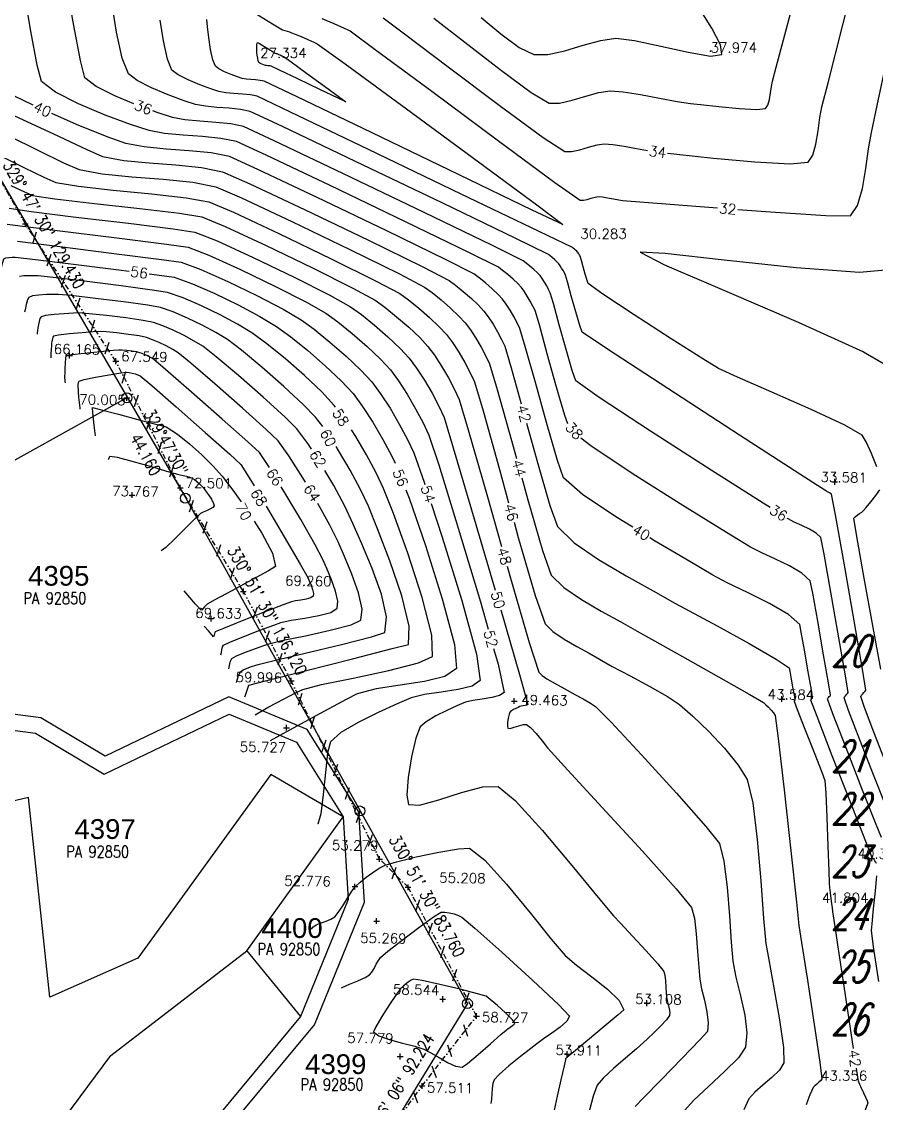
# Model space of a CAD drawing. Header units: metres. Extents: x -750 to 1235, y -4011 to -2636.
# Drawn here: x -578.8 to -253.8, y -3802.9 to -3391.7 of the extents above; entities that cross this region are included whole.
import ezdxf
from ezdxf.enums import TextEntityAlignment as Align

# ---------------------------------------------------------------- set-up
doc = ezdxf.new("R2010")
doc.units = ezdxf.units.M
doc.header["$MEASUREMENT"] = 0
doc.linetypes.add('DASHDOT', pattern=[1, 0.5, -0.25, 0, -0.25])
doc.layers.get('0').update_dxf_attribs({"linetype": 'CONTINUOUS'})
for name, color, linetype in [('EDIT2', 7, 'CONTINUOUS'), ('GL', 7, 'CONTINUOUS'), ('Grid 30 x 30', 7, 'CONTINUOUS'), ('HEIGHT', 2, 'CONTINUOUS'), ('LOTS', 8, 'CONTINUOUS'), ('MAJANN', 6, 'CONTINUOUS'), ('MAJOR', 6, 'CONTINUOUS'), ('MINANN', 91, 'CONTINUOUS'), ('MINOR', 91, 'CONTINUOUS'), ('PTS', 1, 'CONTINUOUS')]:
    doc.layers.add(name, color=color, linetype=linetype)
doc.styles.get("Standard").update_dxf_attribs({"font": 'simplex.shx', "height": 1.5})
doc.styles.add('SurveyCAD', font='SIMPLEX.shx', dxfattribs={"width": 0.65, "oblique": 20, "height": 1.5})
doc.styles.add('T', font='arial.ttf', dxfattribs={"height": 1.5})

# ---------------------------------------------------------------- blocks, each defined once
blk = doc.blocks.new('CROSS')
at = {"linetype": 'Continuous'}
for p, q in [((-0.5, 0), (0.5, 0)), ((0, -0.5), (0, 0.5))]:
    blk.add_line(p, q, dxfattribs=at)

msp = doc.modelspace()

# ---------------------------------------------------------------- linework, layer by layer
at = {"layer": 'EDIT2'}
for p, q in [((-573.24, -3471.74), (-574.71, -3476.17)), ((-567.72, -3480.21), (-569.19, -3484.64)), ((-562.22, -3488.27), (-563.69, -3492.71)), ((-556.65, -3496.84), (-558.12, -3501.27)), ((-551.06, -3505.16), (-552.52, -3509.59)), ((-545.63, -3513.73), (-547.09, -3518.16)), ((-539.27, -3524.86), (-540.74, -3529.29)), ((-534.47, -3533.7), (-535.94, -3538.13)), ((-529.97, -3542.62), (-531.44, -3547.05)), ((-525.54, -3551.54), (-527.01, -3555.97)), ((-521.1, -3560.43), (-522.57, -3564.86)), ((-513.6, -3573.7), (-515.07, -3578.14)), ((-508.37, -3581.82), (-509.83, -3586.25)), ((-503.22, -3590.6), (-504.69, -3595.03)), ((-498.01, -3599.37), (-499.48, -3603.81)), ((-489.28, -3614.29), (-490.75, -3618.72)), ((-484.71, -3623.28), (-486.17, -3627.71)), ((-479.85, -3631.92), (-481.32, -3636.35)), ((-472.2, -3647.09), (-473.66, -3651.52)), ((-467.54, -3656.13), (-469.01, -3660.56)), ((-463.18, -3664.76), (-464.65, -3669.19)), ((-458.68, -3674.04), (-460.15, -3678.47)), ((-454.31, -3682.94), (-455.78, -3687.37)), ((-450.1, -3691.79), (-451.56, -3696.22)), ((-445.53, -3700.85), (-446.99, -3705.28)), ((-436.52, -3713.24), (-437.99, -3717.67)), ((-427.52, -3725.45), (-428.99, -3729.88)), ((-422.72, -3734.41), (-424.19, -3738.84)), ((-418.08, -3743.12), (-419.54, -3747.55)), ((-413.5, -3751.94), (-414.96, -3756.38)), ((-408.78, -3760.86), (-410.25, -3765.3)), ((-410.81, -3772.9), (-409.22, -3777.29)), ((-416.88, -3780.61), (-415.29, -3784.99)), ((-422.76, -3788.63), (-421.17, -3793.02)), ((-429.9, -3798.27), (-428.31, -3802.66))]:
    msp.add_line(p, q, dxfattribs=at)
at = {"layer": 'EDIT2', "linetype": 'DASHDOT', "ltscale": 4}
msp.add_lwpolyline([(-455.89, -3836.73), (-426.52, -3796.22), (-405.83, -3769.67), (-431.84, -3720.74), (-442.71, -3709.99), (-476.32, -3642.26), (-494.48, -3608.25), (-518.48, -3568.87), (-542.96, -3520.78), (-577.37, -3468.59), (-607.34, -3415.88), (-581.87, -3341.48)], dxfattribs=at)
at = {"layer": 'EDIT2'}
for centre in [(-538.77, -3534.69), (-516.54, -3572.85), (-516.54, -3572.85), (-450.17, -3691.7), (-409.26, -3764.91)]:
    msp.add_circle(centre, 1.88, dxfattribs=at)
at = {"layer": 'EDIT2', "color": 3}
msp.add_circle((-538.77, -3534.69), 1.88, dxfattribs=at)
at = {"layer": 'GL', "color": 10}
for p, q in [((-603.68, -3422.83), (-538.55, -3534.69)), ((-538.56, -3534.68), (-516.34, -3572.84)), ((-516.34, -3572.84), (-450.06, -3691.73)), ((-450.06, -3691.73), (-409.26, -3764.91)), ((-409.26, -3764.91), (-450.7, -3832.56))]:
    msp.add_line(p, q, dxfattribs=at)
at = {"layer": 'GL', "color": 0}
msp.add_point((-316.9, -3402.95, -20.37), dxfattribs=at)
at = {"layer": 'LOTS', "color": 7}
for p, q in [((-538.77, -3534.69), (-644.78, -3593.76)), ((-571.44, -3656.29), (-617.52, -3650.53)), ((-499.97, -3648.31), (-547.02, -3670.94)), ((-470.18, -3660.79), (-499.97, -3648.31)), ((-547.4, -3677.77), (-499.86, -3654.9)), ((-499.86, -3654.9), (-474.3, -3665.61)), ((-547.02, -3670.94), (-571.44, -3656.29)), ((-590.38, -3659.99), (-573.5, -3662.1)), ((-573.5, -3662.1), (-547.4, -3677.77)), ((-450.56, -3692.02), (-470.18, -3660.79)), ((-474.3, -3665.61), (-456.5, -3693.93)), ((-484.02, -3677.85), (-534.6, -3747.65)), ((-456.5, -3693.93), (-484.02, -3677.85)), ((-576.19, -3686.66), (-605.36, -3693.4)), ((-568.12, -3762.48), (-576.19, -3686.66)), ((-450.17, -3691.7), (-450.56, -3692.02)), ((-450.56, -3692.02), (-450.17, -3691.7)), ((-448.48, -3726.33), (-450.56, -3692.02)), ((-493.17, -3744.9), (-456.5, -3693.93)), ((-456.5, -3693.93), (-454.59, -3725.35)), ((-454.59, -3725.35), (-472.69, -3769.9)), ((-467.45, -3773.02), (-448.48, -3726.33)), ((-544.84, -3784.7), (-493.17, -3744.9)), ((-493.17, -3744.9), (-472.69, -3769.9)), ((-534.6, -3747.65), (-568.12, -3762.48)), ((-472.69, -3769.9), (-511.51, -3816.52)), ((-505.86, -3819.13), (-467.45, -3773.02)), ((-567.18, -3814.59), (-544.84, -3784.7))]:
    msp.add_line(p, q, dxfattribs=at)
at = {"layer": 'MAJOR'}
for points in [[(-574.34, -3423.48), (-581.96, -3419.79), (-587.77, -3415.94), (-587.77, -3415.94), (-589.41, -3412.35), (-590.36, -3407.46), (-590.91, -3402), (-591.38, -3396.69), (-592.08, -3392.27), (-592.08, -3392.27), (-593.63, -3386.73)], [(-505.11, -3408.66), (-506.06, -3406.29), (-506.92, -3402.34), (-507.63, -3397.8), (-508.13, -3393.64), (-508.35, -3390.85)], [(-490.04, -3388.56), (-483.44, -3392.61), (-480.29, -3394.49), (-480.29, -3394.49), (-479.57, -3394.78), (-478.7, -3395.08), (-477.78, -3395.38), (-476.91, -3395.66), (-476.16, -3395.92), (-476.16, -3395.92), (-474.83, -3396.47), (-472.54, -3397.43), (-469.95, -3398.54), (-467.69, -3399.54), (-466.39, -3400.16), (-466.39, -3400.16), (-455.73, -3407.82), (-432.43, -3424.88), (-405.13, -3444.98), (-382.45, -3461.76), (-373.02, -3468.86), (-373.02, -3468.86), (-384.67, -3463.32), (-412.43, -3449.93), (-445.73, -3433.86), (-473.97, -3420.29), (-486.58, -3414.36), (-486.58, -3414.36), (-488.05, -3414.07), (-489.81, -3413.89), (-491.66, -3413.76), (-493.41, -3413.58), (-494.89, -3413.3), (-494.89, -3413.3), (-496.65, -3412.74), (-499.06, -3411.86), (-501.6, -3410.79), (-503.79, -3409.68), (-505.11, -3408.66), (-505.11, -3408.66)], [(-346.44, -3583.86), (-352.83, -3579.93), (-365.5, -3571.42), (-372.74, -3565.16), (-372.74, -3565.16), (-375.08, -3558.55), (-379.02, -3544.93), (-383.46, -3528.92), (-387.27, -3515.17), (-389.33, -3508.31), (-389.33, -3508.31), (-390.33, -3506.2), (-391.61, -3503.81), (-393.04, -3501.36), (-394.51, -3499.08), (-395.89, -3497.23), (-395.89, -3497.23), (-397.59, -3495.4), (-399.87, -3493.25), (-402.4, -3491.04), (-404.84, -3489.06), (-406.86, -3487.59), (-406.86, -3487.59), (-417.4, -3482.24), (-439.88, -3471.29), (-466.37, -3458.57), (-488.96, -3447.87), (-499.72, -3443.02), (-499.72, -3443.02), (-506.72, -3441.63), (-515.06, -3440.8), (-523.84, -3440.15), (-532.19, -3439.33), (-539.21, -3437.99), (-539.21, -3437.99), (-546.27, -3435.46), (-557.93, -3430.77), (-567.36, -3426.68)], [(-583.53, -3462.68), (-575.22, -3463.89), (-558.17, -3465.98), (-538.21, -3468.37), (-521.17, -3470.46), (-512.87, -3471.68), (-512.87, -3471.68), (-504.47, -3475.07), (-490.69, -3481.39), (-475.2, -3488.85), (-461.66, -3495.67), (-453.71, -3500.07), (-453.71, -3500.07), (-449.61, -3503.06), (-444.66, -3507.08), (-439.53, -3511.56), (-434.9, -3515.94), (-431.45, -3519.64), (-431.45, -3519.64), (-428.64, -3523.4), (-425.66, -3528.01), (-422.75, -3532.99), (-420.16, -3537.85), (-418.14, -3542.12), (-418.14, -3542.12), (-414.67, -3553.72), (-406.7, -3580.73), (-398.74, -3607.86)], [(-247.51, -3485.95), (-260.22, -3487.09), (-284.3, -3485.32), (-311.64, -3482.32), (-334.11, -3479.79), (-343.62, -3479.39), (-343.62, -3479.39), (-334.39, -3484.17), (-311.59, -3493.95), (-283.58, -3505.9), (-258.74, -3517.19), (-245.42, -3525)], [(-464.31, -3545.66), (-467.01, -3542.05), (-467.01, -3542.05), (-471.72, -3537.18), (-479.08, -3530.38), (-487.43, -3523.07), (-495.14, -3516.65), (-500.57, -3512.56), (-500.57, -3512.56), (-504.92, -3509.91), (-510.16, -3507.09), (-515.77, -3504.37), (-521.23, -3502.03), (-526.01, -3500.35), (-526.01, -3500.35), (-530.86, -3499.51), (-540.05, -3498.25), (-550.7, -3496.91), (-559.93, -3495.85), (-564.84, -3495.4), (-564.84, -3495.4), (-566.7, -3495.4), (-569.34, -3495.46), (-572.18, -3495.64), (-574.63, -3495.98), (-576.1, -3496.54), (-576.1, -3496.54), (-576.54, -3497.47), (-577.03, -3499.21), (-577.48, -3501.26), (-577.65, -3502.12)], [(-550.71, -3549.15), (-551.16, -3545.12), (-551.68, -3540.35), (-551.9, -3538.35), (-551.9, -3538.35), (-551.9, -3538.35), (-551.9, -3538.34), (-551.9, -3538.34), (-551.9, -3538.34), (-551.9, -3538.34), (-551.9, -3538.34), (-551.89, -3538.34), (-551.88, -3538.33), (-551.87, -3538.33), (-551.86, -3538.33), (-551.85, -3538.33), (-551.85, -3538.33), (-548.93, -3539.1), (-541.98, -3540.95), (-533.69, -3543.16), (-526.74, -3545), (-523.82, -3545.78), (-523.82, -3545.78), (-519.58, -3548.5), (-514.91, -3552.2), (-510.23, -3556.4), (-505.98, -3560.65), (-502.56, -3564.46), (-502.56, -3564.46), (-498.5, -3569.74), (-495.28, -3574.29)], [(-493.93, -3648.32), (-493.72, -3647.69), (-492.82, -3644.99), (-492.44, -3643.85), (-492.44, -3643.85), (-492.44, -3643.85), (-492.44, -3643.85), (-492.43, -3643.85), (-492.43, -3643.85), (-492.43, -3643.85), (-492.43, -3643.85), (-486.1, -3642.24), (-471.03, -3638.42), (-453.03, -3633.85), (-437.96, -3630.02), (-431.64, -3628.42), (-431.64, -3628.42), (-431.44, -3621.44), (-434.27, -3609.96), (-438.73, -3596.71), (-443.42, -3584.45), (-446.95, -3575.93), (-446.95, -3575.93), (-450, -3569.5), (-453.9, -3562.17), (-458.28, -3554.67), (-459.23, -3553.2)], [(-490.38, -3581.57), (-487.45, -3586.14), (-483.39, -3593.78), (-482.27, -3598.75), (-482.27, -3598.75), (-484.96, -3600.42), (-491.28, -3603.93), (-498.85, -3608.05), (-505.3, -3611.54), (-508.25, -3613.18), (-508.25, -3613.18), (-508.7, -3613.61), (-509.2, -3614.19), (-509.7, -3614.77), (-510.18, -3615.22), (-510.58, -3615.39), (-510.58, -3615.39), (-512.73, -3613.09), (-516.98, -3608.06)], [(-253.76, -3711.69), (-254.05, -3711.21), (-254.4, -3710.65), (-254.7, -3710.18), (-254.86, -3709.94), (-254.86, -3709.94), (-254.95, -3709.86), (-255.06, -3709.79), (-255.17, -3709.71), (-255.28, -3709.63), (-255.36, -3709.55), (-255.36, -3709.55), (-257.83, -3703.28), (-263.65, -3688.44), (-270.57, -3670.73), (-276.36, -3655.88), (-278.77, -3649.6), (-278.77, -3649.6), (-278.69, -3649.43), (-278.52, -3649.24), (-278.31, -3649.04), (-278.13, -3648.84), (-278.03, -3648.66), (-278.03, -3648.66), (-278.5, -3645.68), (-279.68, -3638.81), (-281.12, -3630.64), (-282.35, -3623.78), (-282.94, -3620.82), (-282.94, -3620.82), (-287.27, -3617.1), (-294.44, -3612.93), (-302.74, -3608.75), (-310.51, -3604.98), (-316.04, -3602.06), (-316.04, -3602.06), (-324.73, -3596.93), (-338.11, -3589), (-339.91, -3587.89)], [(-396.59, -3615.23), (-389.45, -3639.81), (-386.28, -3651.29), (-386.28, -3651.29), (-386.64, -3651.54), (-387.28, -3651.7), (-388.04, -3651.82), (-388.79, -3651.93), (-389.39, -3652.08), (-389.39, -3652.08), (-390.03, -3652.34), (-390.88, -3652.73), (-391.78, -3653.18), (-392.55, -3653.64), (-393.02, -3654.05), (-393.02, -3654.05), (-393.39, -3654.97), (-393.74, -3656.47), (-394, -3658.14), (-394.11, -3659.55), (-393.98, -3660.29), (-393.98, -3660.29), (-393.09, -3660.35), (-391.54, -3659.93), (-389.7, -3659.34), (-387.98, -3658.88), (-386.77, -3658.84), (-386.77, -3658.84), (-385.3, -3659.99), (-383.17, -3662.32), (-380.84, -3665.12), (-378.78, -3667.67), (-377.46, -3669.27), (-377.46, -3669.27), (-371.1, -3676.17), (-358.02, -3690.35), (-342.78, -3706.99), (-329.95, -3721.29), (-324.07, -3728.41), (-324.07, -3728.41), (-323.01, -3732.52), (-322.28, -3738.48), (-321.76, -3745.11), (-321.36, -3751.22), (-320.97, -3755.65), (-320.97, -3755.65), (-320.25, -3759.31), (-319.2, -3763.62), (-318.22, -3768.08), (-317.69, -3772.2), (-318.01, -3775.52), (-318.01, -3775.52), (-320.91, -3778.77), (-327.61, -3785.74), (-335.62, -3793.95), (-342.43, -3800.89), (-345.57, -3804.06)], [(-252.91, -3756.52), (-254.84, -3743.35), (-255.66, -3737.14), (-255.66, -3737.14), (-255.42, -3734.57), (-254.84, -3728.86), (-254.14, -3722.1), (-253.57, -3716.39)]]:
    msp.add_lwpolyline(points, dxfattribs=at)
at = {"layer": 'MINOR'}
for points in [[(-333.17, -3441.71), (-329.69, -3442.1), (-315.78, -3443.57), (-299.96, -3445), (-286.53, -3445.74), (-279.77, -3445.17), (-279.77, -3445.17), (-277.98, -3442.52), (-276.77, -3438.25), (-275.93, -3433.2), (-275.24, -3428.21), (-274.5, -3424.12), (-274.5, -3424.12), (-272.16, -3414.92), (-266.7, -3393.42), (-260.22, -3367.83)], [(-536.14, -3422.95), (-543.29, -3419.97), (-550.39, -3416.36), (-554.71, -3413.03), (-554.71, -3413.03), (-556.43, -3406.47), (-559.1, -3392.6), (-561.96, -3376.21)], [(-371.15, -3544.56), (-372.25, -3541.45), (-375.38, -3530.63), (-378.91, -3517.92), (-381.94, -3507), (-383.57, -3501.54), (-383.57, -3501.54), (-384.36, -3499.88), (-385.38, -3497.97), (-386.51, -3496.02), (-387.68, -3494.22), (-388.78, -3492.75), (-388.78, -3492.75), (-390.13, -3491.3), (-391.94, -3489.58), (-393.95, -3487.83), (-395.89, -3486.26), (-397.49, -3485.09), (-397.49, -3485.09), (-408.55, -3479.55), (-432.82, -3467.78), (-461.51, -3454), (-485.86, -3442.43), (-497.09, -3437.29), (-497.09, -3437.29), (-502.99, -3436.12), (-510.01, -3435.41), (-517.41, -3434.87), (-524.44, -3434.18), (-530.35, -3433.05), (-530.35, -3433.05), (-537.4, -3430.8), (-547.01, -3427.27), (-557.19, -3423.02), (-565.93, -3418.58), (-571.24, -3414.48), (-571.24, -3414.48), (-572.91, -3408.25), (-575.28, -3395.4), (-577.8, -3380.27)], [(-250.42, -3672.75), (-254.75, -3661.74), (-258.32, -3652.43), (-259.77, -3648.27), (-259.77, -3648.27), (-259.54, -3647.8), (-259.07, -3647.29), (-258.52, -3646.76), (-258.04, -3646.24), (-257.77, -3645.76), (-257.77, -3645.76), (-259.05, -3637.83), (-262.23, -3619.43), (-266.08, -3597.55), (-269.38, -3579.17), (-270.89, -3571.29), (-270.89, -3571.29), (-271.2, -3571.01), (-271.64, -3570.75), (-272.15, -3570.51), (-272.65, -3570.28), (-273.05, -3570.07), (-273.05, -3570.07), (-282.87, -3563.71), (-305.8, -3548.84), (-333.09, -3531.11), (-355.98, -3516.2), (-365.7, -3509.77), (-365.7, -3509.77), (-366.59, -3507.24), (-368.1, -3502.03), (-369.8, -3495.91), (-371.26, -3490.65), (-372.05, -3488.02), (-372.05, -3488.02), (-372.43, -3487.22), (-372.92, -3486.3), (-373.47, -3485.36), (-374.03, -3484.49), (-374.56, -3483.78), (-374.56, -3483.78), (-375.21, -3483.08), (-376.08, -3482.26), (-377.05, -3481.41), (-377.98, -3480.66), (-378.75, -3480.09), (-378.75, -3480.09), (-390.85, -3474.18), (-418.69, -3460.76), (-451.78, -3444.87), (-479.65, -3431.55), (-491.84, -3425.82), (-491.84, -3425.82), (-495.52, -3425.09), (-499.91, -3424.65), (-504.53, -3424.31), (-508.92, -3423.88), (-512.62, -3423.18), (-512.62, -3423.18), (-517.02, -3421.77), (-523.03, -3419.57), (-529.39, -3416.91), (-534.86, -3414.13), (-538.17, -3411.57), (-538.17, -3411.57), (-540.55, -3405.64), (-542.7, -3395.77), (-544.47, -3384.41)], [(-422.04, -3390.35), (-410.3, -3399.51), (-396.89, -3409.91), (-385.1, -3418.61), (-378.2, -3422.67), (-378.2, -3422.67), (-374.23, -3422.68), (-369.41, -3421.61), (-364.27, -3420.08), (-359.31, -3418.69), (-355.07, -3418.04), (-355.07, -3418.04), (-350.12, -3418.42), (-343.45, -3419.46), (-336.2, -3420.8), (-329.51, -3422.04), (-324.53, -3422.82), (-324.53, -3422.82), (-320.63, -3423.27), (-313.74, -3424.02), (-305.93, -3424.74), (-299.29, -3425.1), (-295.9, -3424.77), (-295.9, -3424.77), (-295.02, -3423.46), (-294.41, -3421.34), (-294, -3418.83), (-293.66, -3416.35), (-293.28, -3414.32), (-293.28, -3414.32), (-291.86, -3409.01), (-289.07, -3398.68), (-285.91, -3386.69)], [(-404.01, -3390.17), (-396.61, -3396.34), (-389.66, -3401.49), (-384.09, -3404.2), (-384.09, -3404.2), (-378.74, -3404.22), (-372.24, -3402.78), (-365.29, -3400.71), (-358.61, -3398.83), (-352.88, -3397.95), (-352.88, -3397.95), (-345.71, -3398.84), (-335.78, -3401.01), (-325.4, -3403.36), (-316.91, -3404.81), (-312.61, -3404.26), (-312.61, -3404.26), (-313.06, -3400.5), (-316.42, -3394.22), (-321.05, -3386.68)], [(-306.49, -3463.11), (-294.1, -3464.04), (-273, -3465.4), (-263.64, -3465.56), (-263.64, -3465.56), (-260.95, -3461.57), (-259.13, -3455.16), (-257.86, -3447.57), (-256.83, -3440.07), (-255.71, -3433.91), (-255.71, -3433.91), (-253.49, -3423.62), (-249.87, -3406.35), (-245.63, -3387.34)], [(-521.64, -3410.12), (-523.31, -3405.97), (-524.81, -3399.06), (-526.05, -3391.1)], [(-464.64, -3390.47), (-460.11, -3392.41), (-456.15, -3394.15), (-453.88, -3395.24), (-453.88, -3395.24), (-444.32, -3402.26), (-422.87, -3418.19), (-397.45, -3437.05), (-375.99, -3452.85), (-366.4, -3459.6), (-366.4, -3459.6), (-365.21, -3459.6), (-363.76, -3459.28), (-362.22, -3458.82), (-360.73, -3458.4), (-359.46, -3458.21), (-359.46, -3458.21), (-357.97, -3458.32), (-355.97, -3458.64), (-353.79, -3459.04), (-351.78, -3459.41), (-350.29, -3459.65), (-350.29, -3459.65), (-340.48, -3460.47), (-319.17, -3462.17), (-314.15, -3462.54)], [(-441.36, -3390.32), (-433.18, -3396.31), (-416.58, -3408.85), (-397.17, -3423.48), (-380.55, -3435.73), (-372.3, -3441.13), (-372.3, -3441.13), (-369.72, -3441.14), (-366.59, -3440.45), (-363.24, -3439.45), (-360.02, -3438.55), (-357.26, -3438.12), (-357.26, -3438.12), (-354.04, -3438.37), (-349.71, -3439.05), (-344.99, -3439.92), (-340.78, -3440.7)], [(-488.58, -3407.2), (-488.82, -3406.61), (-489.03, -3405.63), (-489.21, -3404.49), (-489.33, -3403.45), (-489.39, -3402.75), (-489.39, -3402.75), (-489.41, -3402.14), (-489.41, -3401.37), (-489.37, -3400.6), (-489.27, -3399.98), (-489.09, -3399.66), (-489.09, -3399.66), (-488.36, -3400.04), (-486.74, -3401.01), (-484.81, -3402.18), (-483.17, -3403.19), (-482.38, -3403.66), (-482.38, -3403.66), (-482.2, -3403.74), (-481.98, -3403.81), (-481.75, -3403.89), (-481.54, -3403.96), (-481.35, -3404.02), (-481.35, -3404.02), (-481.02, -3404.16), (-480.45, -3404.4), (-479.8, -3404.68), (-479.23, -3404.93), (-478.91, -3405.08), (-478.91, -3405.08), (-476.25, -3407), (-470.42, -3411.26), (-463.6, -3416.28), (-457.94, -3420.47), (-455.58, -3422.24), (-455.58, -3422.24), (-458.49, -3420.86), (-465.43, -3417.51), (-473.75, -3413.5), (-480.8, -3410.11), (-483.95, -3408.63), (-483.95, -3408.63), (-484.32, -3408.55), (-484.76, -3408.51), (-485.22, -3408.48), (-485.66, -3408.43), (-486.03, -3408.36), (-486.03, -3408.36), (-486.47, -3408.22), (-487.07, -3408), (-487.7, -3407.74), (-488.25, -3407.46), (-488.58, -3407.2), (-488.58, -3407.2)], [(-253.65, -3560.99), (-255.62, -3555.91), (-257.62, -3551.49), (-259.17, -3548.92), (-259.17, -3548.92), (-265.74, -3545.09), (-278.53, -3539.14), (-293.5, -3532.55), (-306.61, -3526.86), (-313.81, -3523.55), (-313.81, -3523.55), (-319.75, -3519.88), (-331.85, -3512.22), (-345.94, -3503.17), (-357.84, -3495.33), (-363.35, -3491.3), (-363.35, -3491.3), (-363.77, -3490.14), (-364.46, -3487.73), (-365.25, -3484.9), (-365.92, -3482.47), (-366.29, -3481.26), (-366.29, -3481.26), (-366.46, -3480.89), (-366.69, -3480.46), (-366.94, -3480.03), (-367.2, -3479.63), (-367.44, -3479.3), (-367.44, -3479.3), (-367.75, -3478.98), (-368.15, -3478.6), (-368.6, -3478.21), (-369.03, -3477.86), (-369.38, -3477.6), (-369.38, -3477.6), (-382, -3471.49), (-411.62, -3457.25), (-446.91, -3440.31), (-476.55, -3426.11), (-489.21, -3420.09), (-489.21, -3420.09), (-491.79, -3419.58), (-494.86, -3419.27), (-498.09, -3419.03), (-501.17, -3418.73), (-503.75, -3418.24), (-503.75, -3418.24), (-506.84, -3417.25), (-511.05, -3415.71), (-515.5, -3413.85), (-519.32, -3411.91), (-521.64, -3410.12), (-521.64, -3410.12)], [(-581.78, -3427.45), (-566.72, -3434.41), (-553.96, -3440.3), (-548.07, -3442.93), (-548.07, -3442.93), (-539.95, -3444.48), (-530.28, -3445.43), (-520.11, -3446.18), (-510.45, -3447.15), (-502.35, -3448.75), (-502.35, -3448.75), (-492.06, -3453.31), (-471.24, -3463.13), (-446.94, -3474.8), (-426.25, -3484.93), (-416.23, -3490.08), (-416.23, -3490.08), (-413.8, -3491.86), (-410.85, -3494.25), (-407.8, -3496.91), (-405.05, -3499.51), (-403, -3501.71), (-403, -3501.71), (-401.34, -3503.95), (-399.56, -3506.69), (-397.83, -3509.64), (-396.3, -3512.53), (-395.1, -3515.07), (-395.1, -3515.07), (-392.61, -3523.35), (-388.83, -3536.98)], [(-294.23, -3576.42), (-296.82, -3574.78), (-316.57, -3562.22), (-339.67, -3547.38), (-359.15, -3534.61), (-368.05, -3528.23), (-368.05, -3528.23), (-369.42, -3524.35), (-371.74, -3516.33), (-374.36, -3506.91), (-376.6, -3498.82), (-377.81, -3494.78), (-377.81, -3494.78), (-378.4, -3493.55), (-379.15, -3492.14), (-379.99, -3490.69), (-380.86, -3489.36), (-381.67, -3488.26), (-381.67, -3488.26), (-382.67, -3487.19), (-384.01, -3485.92), (-385.5, -3484.62), (-386.93, -3483.46), (-388.12, -3482.59), (-388.12, -3482.59), (-399.7, -3476.86), (-425.75, -3464.27), (-456.64, -3449.44), (-482.76, -3436.99), (-494.47, -3431.56), (-494.47, -3431.56), (-499.25, -3430.61), (-504.96, -3430.03), (-510.97, -3429.59), (-516.68, -3429.03), (-521.48, -3428.12), (-521.48, -3428.12), (-527.21, -3426.28), (-528.95, -3425.64)], [(-583.6, -3435.16), (-572.58, -3440.58), (-562.84, -3445.34), (-556.94, -3447.87), (-556.94, -3447.87), (-548.14, -3449.51), (-536.94, -3450.65), (-524.94, -3451.63), (-513.75, -3452.79), (-504.98, -3454.49), (-504.98, -3454.49), (-495.16, -3458.75), (-476.1, -3467.69), (-454.01, -3478.32), (-435.11, -3487.61), (-425.6, -3492.58), (-425.6, -3492.58), (-422.75, -3494.66), (-419.3, -3497.45), (-415.73, -3500.57), (-412.51, -3503.62), (-410.11, -3506.19), (-410.11, -3506.19), (-408.16, -3508.81), (-406.09, -3512.02), (-404.06, -3515.48), (-402.26, -3518.86), (-400.86, -3521.83), (-400.86, -3521.83), (-397.95, -3531.52), (-392.57, -3550.93), (-390.69, -3557.71)], [(-586.1, -3443.14), (-577.71, -3447.26), (-570.29, -3450.88), (-565.8, -3452.81), (-565.8, -3452.81), (-557.16, -3454.3), (-544.01, -3455.76), (-529.36, -3457.21), (-516.23, -3458.68), (-507.61, -3460.22), (-507.61, -3460.22), (-498.26, -3464.19), (-480.96, -3472.26), (-461.07, -3481.83), (-443.96, -3490.3), (-434.97, -3495.08), (-434.97, -3495.08), (-431.7, -3497.46), (-427.75, -3500.66), (-423.66, -3504.23), (-419.98, -3507.72), (-417.23, -3510.67), (-417.23, -3510.67), (-414.99, -3513.67), (-412.61, -3517.35), (-410.29, -3521.32), (-408.23, -3525.19), (-406.62, -3528.59), (-406.62, -3528.59), (-403.29, -3539.69), (-397.12, -3561.94), (-393.62, -3574.55)], [(-582.84, -3453.94), (-577.74, -3456.43), (-574.66, -3457.75), (-574.66, -3457.75), (-566.19, -3459.1), (-551.09, -3460.87), (-533.79, -3462.79), (-518.7, -3464.57), (-510.24, -3465.95), (-510.24, -3465.95), (-501.37, -3469.63), (-485.83, -3476.82), (-468.14, -3485.34), (-452.81, -3492.99), (-444.34, -3497.57), (-444.34, -3497.57), (-440.66, -3500.26), (-436.2, -3503.87), (-431.6, -3507.9), (-427.44, -3511.83), (-424.34, -3515.16), (-424.34, -3515.16), (-421.82, -3518.54), (-419.14, -3522.68), (-416.52, -3527.15), (-414.2, -3531.52), (-412.38, -3535.35), (-412.38, -3535.35), (-408.96, -3546.91), (-401.71, -3572.33), (-396.31, -3591.24)], [(-584.24, -3468.68), (-565.25, -3471.09), (-542.64, -3473.95), (-523.64, -3476.35), (-515.5, -3477.42), (-515.5, -3477.42), (-507.57, -3480.51), (-495.56, -3485.95), (-482.27, -3492.36), (-470.51, -3498.36), (-463.08, -3502.57), (-463.08, -3502.57), (-458.56, -3505.86), (-453.11, -3510.29), (-447.46, -3515.22), (-442.36, -3520.04), (-438.56, -3524.12), (-438.56, -3524.12), (-435.47, -3528.27), (-432.19, -3533.34), (-428.98, -3538.83), (-426.13, -3544.18), (-423.91, -3548.88), (-423.91, -3548.88), (-420.19, -3560.23), (-412.77, -3584.2), (-404.35, -3612.28), (-401.42, -3622.61)], [(-580.39, -3475.18), (-563.19, -3477.35), (-542.74, -3479.95), (-525.55, -3482.16), (-518.12, -3483.15), (-518.12, -3483.15), (-510.67, -3485.95), (-500.42, -3490.52), (-489.33, -3495.87), (-479.36, -3501.05), (-472.46, -3505.07), (-472.46, -3505.07), (-467.52, -3508.66), (-461.56, -3513.49), (-455.39, -3518.88), (-449.82, -3524.15), (-445.67, -3528.6), (-445.67, -3528.6), (-442.3, -3533.13), (-438.71, -3538.68), (-435.21, -3544.66), (-432.1, -3550.51), (-429.67, -3555.64), (-429.67, -3555.64), (-425.71, -3566.74), (-425.43, -3567.59)], [(-586.73, -3486.26), (-585.95, -3483.24), (-585.51, -3481.86), (-585.51, -3481.86), (-584.75, -3481.51), (-583.66, -3481.33), (-582.41, -3481.28), (-581.18, -3481.29), (-580.16, -3481.31), (-580.16, -3481.31), (-573.57, -3482.07), (-559.03, -3483.87), (-541.84, -3486.05), (-537.9, -3486.56)], [(-459.43, -3538.2), (-459.9, -3537.57), (-459.9, -3537.57), (-464.7, -3532.43), (-471.24, -3526.26), (-478.51, -3519.91), (-485.5, -3514.22), (-491.2, -3510.06), (-491.2, -3510.06), (-496.7, -3506.71), (-503.33, -3503.14), (-510.42, -3499.7), (-517.33, -3496.74), (-523.38, -3494.61), (-523.38, -3494.61), (-529.09, -3493.73), (-540.95, -3492.15), (-554.86, -3490.39), (-566.75, -3488.96), (-572.5, -3488.36), (-572.5, -3488.36), (-574.08, -3488.32), (-575.98, -3488.3), (-577.93, -3488.38), (-579.63, -3488.65)], [(-530.29, -3487.55), (-527.32, -3487.94), (-520.75, -3488.88), (-520.75, -3488.88), (-513.77, -3491.39), (-505.29, -3495.08), (-496.4, -3499.38), (-488.21, -3503.73), (-481.83, -3507.56), (-481.83, -3507.56), (-476.47, -3511.46), (-470.01, -3516.7), (-463.32, -3522.55), (-457.28, -3528.26), (-452.78, -3533.09), (-452.78, -3533.09), (-449.12, -3537.99), (-445.23, -3544.01), (-441.44, -3550.5), (-438.06, -3556.84), (-436.77, -3559.57)], [(-468.58, -3554.17), (-469.61, -3552.58), (-474.12, -3546.53), (-474.12, -3546.53), (-478.74, -3541.93), (-486.92, -3534.5), (-496.36, -3526.23), (-504.79, -3519.08), (-509.94, -3515.05), (-509.94, -3515.05), (-513.13, -3513.11), (-516.99, -3511.03), (-521.11, -3509.03), (-525.12, -3507.31), (-528.64, -3506.08), (-528.64, -3506.08), (-532.63, -3505.3), (-539.16, -3504.35), (-546.54, -3503.44), (-553.11, -3502.74), (-557.18, -3502.44), (-557.18, -3502.44), (-559.12, -3502.51), (-562.55, -3502.72), (-566.42, -3503.04), (-569.71, -3503.44), (-571.39, -3503.88), (-571.39, -3503.88), (-571.84, -3504.58), (-572.17, -3505.65), (-572.4, -3506.89), (-572.57, -3508.11), (-572.7, -3509.11), (-572.7, -3509.11)], [(-572.7, -3509.11), (-572.82, -3510.05), (-572.85, -3510.49)], [(-470.9, -3566.81), (-471.91, -3565.09), (-477.17, -3556.71), (-481.23, -3551.01), (-481.23, -3551.01), (-485.77, -3546.69), (-494.75, -3538.63), (-505.28, -3529.39), (-514.44, -3521.52), (-519.31, -3517.55), (-519.31, -3517.55), (-521.35, -3516.31), (-523.82, -3514.98), (-526.45, -3513.7), (-529.02, -3512.6), (-531.27, -3511.81), (-531.27, -3511.81), (-534.12, -3511.19), (-538.13, -3510.58), (-542.55, -3510.04), (-546.6, -3509.65), (-549.52, -3509.49), (-549.52, -3509.49), (-551.55, -3509.63), (-555.75, -3509.98), (-560.66, -3510.44), (-564.79, -3510.89), (-566.68, -3511.23), (-566.68, -3511.23), (-566.92, -3511.59), (-567.09, -3512.14), (-567.21, -3512.78), (-567.3, -3513.42), (-567.37, -3513.94), (-567.37, -3513.94)], [(-567.37, -3513.94), (-567.45, -3514.82), (-567.54, -3516.3), (-567.64, -3517.98), (-567.7, -3519.47), (-567.7, -3519.49)], [(-562.03, -3518.78), (-562.08, -3519.58), (-562.18, -3521.45), (-562.3, -3523.67), (-562.4, -3525.54), (-562.44, -3526.35), (-562.44, -3526.35), (-562.3, -3528.46), (-562.24, -3529.02)], [(-484.56, -3561.16), (-484.79, -3560.78), (-488.34, -3555.5), (-488.34, -3555.5), (-492.79, -3551.44), (-502.59, -3542.75), (-514.21, -3532.55), (-524.08, -3523.95), (-528.68, -3520.05), (-528.68, -3520.05), (-529.57, -3519.51), (-530.64, -3518.93), (-531.8, -3518.37), (-532.92, -3517.89), (-533.9, -3517.54), (-533.9, -3517.54), (-535.14, -3517.27), (-536.89, -3517), (-538.82, -3516.77), (-540.59, -3516.6), (-541.86, -3516.53), (-541.86, -3516.53), (-543.98, -3516.74), (-548.96, -3517.24), (-554.9, -3517.84), (-559.88, -3518.35), (-561.98, -3518.57), (-561.98, -3518.57), (-562, -3518.6), (-562.01, -3518.64), (-562.02, -3518.69), (-562.02, -3518.74), (-562.03, -3518.78), (-562.03, -3518.78)], [(-556.51, -3539.04), (-556.57, -3538.49), (-556.99, -3534.42), (-557.17, -3532.35), (-557.17, -3532.35), (-557.21, -3531.58), (-557.27, -3530.66), (-557.28, -3529.72), (-557.19, -3528.9), (-556.95, -3528.34), (-556.95, -3528.34), (-554.96, -3527.75), (-550.65, -3526.88), (-545.52, -3525.97), (-541.09, -3525.26), (-538.86, -3524.99), (-538.86, -3524.99), (-537.91, -3525.09), (-536.8, -3525.31), (-535.65, -3525.61), (-534.58, -3525.97), (-533.7, -3526.36), (-533.7, -3526.36), (-529.34, -3530), (-519.97, -3538.16), (-508.95, -3547.87), (-499.66, -3556.13), (-495.45, -3559.98), (-495.45, -3559.98), (-492.4, -3564.86), (-490.42, -3568.16)], [(-490.01, -3655.15), (-489.41, -3654.76), (-484.73, -3652.15), (-479.22, -3649.21), (-474.41, -3646.74), (-471.86, -3645.5), (-471.86, -3645.5), (-464.79, -3643.72), (-452.7, -3641.21), (-439.21, -3638.34), (-427.95, -3635.48), (-422.57, -3632.99), (-422.57, -3632.99), (-422.84, -3624.94), (-426.55, -3610.54), (-431.99, -3593.78), (-437.45, -3578.66), (-441.19, -3569.16), (-441.19, -3569.16), (-444.03, -3563.17), (-447.67, -3556.34), (-451.76, -3549.34), (-453.36, -3546.87)], [(-386.78, -3544.38), (-382.66, -3559.23), (-377.9, -3575.66), (-375.09, -3583.62), (-375.09, -3583.62), (-368.67, -3589.83), (-359.41, -3596.2), (-348.88, -3602.38), (-338.68, -3608.01), (-330.38, -3612.72), (-330.38, -3612.72), (-324.93, -3615.71), (-314.36, -3621.42), (-302.17, -3628.1), (-291.86, -3633.99), (-286.95, -3637.32), (-286.95, -3637.32), (-286.69, -3638.63), (-286.15, -3641.67), (-285.51, -3645.27), (-284.99, -3648.31), (-284.78, -3649.63), (-284.78, -3649.63), (-284.83, -3649.71), (-284.91, -3649.8), (-285, -3649.88), (-285.07, -3649.97), (-285.11, -3650.05), (-285.11, -3650.05), (-283.9, -3653.21), (-280.99, -3660.66), (-277.51, -3669.54), (-274.58, -3676.99), (-273.35, -3680.16), (-273.35, -3680.16), (-273, -3684.91), (-272.61, -3694.26), (-272.23, -3705.14), (-271.91, -3714.51), (-271.71, -3719.29), (-271.71, -3719.29), (-271.56, -3720.86), (-271.35, -3722.84), (-271.1, -3724.95), (-270.86, -3726.92), (-270.66, -3728.48), (-270.66, -3728.48), (-270.46, -3729.91), (-270.22, -3731.56), (-269.96, -3733.28), (-269.71, -3734.93), (-269.49, -3736.36), (-269.49, -3736.36), (-268.56, -3742.56), (-266.45, -3756.69), (-263.94, -3773.46), (-262.66, -3781.95)], [(-251.89, -3701.76), (-254.15, -3696.18), (-259.27, -3683.2), (-265.32, -3667.75), (-270.35, -3654.76), (-272.44, -3649.16), (-272.44, -3649.16), (-272.3, -3648.89), (-272.03, -3648.59), (-271.72, -3648.28), (-271.43, -3647.97), (-271.28, -3647.69), (-271.28, -3647.69), (-272, -3643.05), (-273.84, -3632.34), (-276.09, -3619.61), (-278.02, -3608.92), (-278.92, -3604.31), (-278.92, -3604.31), (-282.12, -3601.33), (-286.8, -3598.58), (-292.16, -3596.02), (-297.4, -3593.64), (-301.71, -3591.4), (-301.71, -3591.4), (-310.77, -3585.86), (-327.34, -3575.61), (-346.25, -3563.66), (-362.33, -3553.01), (-366.13, -3550.03)], [(-545.59, -3558.1), (-545.6, -3557.88), (-545.26, -3556.82), (-545.26, -3556.82), (-542.48, -3557.28), (-536.36, -3558.88), (-529.07, -3560.94), (-522.76, -3562.78), (-519.57, -3563.7), (-519.57, -3563.7), (-518.55, -3563.94), (-517.33, -3564.2), (-516.06, -3564.49), (-514.88, -3564.82), (-513.93, -3565.2), (-513.93, -3565.2), (-513.09, -3565.74), (-512.15, -3566.49), (-511.21, -3567.33), (-510.36, -3568.18), (-509.68, -3568.94), (-509.68, -3568.94), (-508.86, -3570), (-507.75, -3571.56), (-506.65, -3573.28), (-505.84, -3574.82), (-505.61, -3575.81), (-505.61, -3575.81), (-506.14, -3576.43), (-507.2, -3577.02), (-508.52, -3577.59), (-509.81, -3578.15), (-510.81, -3578.7), (-510.81, -3578.7), (-512.76, -3580.55), (-516.35, -3584.15), (-520.47, -3588.25), (-524.01, -3591.6), (-525.7, -3592.84)], [(-497.03, -3642.91), (-496.91, -3642.38), (-496.33, -3640.2), (-495.62, -3638.8), (-495.62, -3638.8), (-494.56, -3638.04), (-493.08, -3637.39), (-491.4, -3636.83), (-489.76, -3636.35), (-488.37, -3635.94), (-488.37, -3635.94), (-482.72, -3634.56), (-470.94, -3631.77), (-457.22, -3628.46), (-445.75, -3625.52), (-440.71, -3623.84), (-440.71, -3623.84), (-440.05, -3617.95), (-441.99, -3609.37), (-445.47, -3599.63), (-449.4, -3590.24), (-452.72, -3582.69), (-452.72, -3582.69), (-455.96, -3575.83), (-460.13, -3568.01), (-463.48, -3562.28)], [(-503.06, -3632.36), (-502.85, -3631.53), (-502.62, -3630.43), (-502.36, -3629.4), (-501.99, -3628.69), (-501.99, -3628.69), (-499.56, -3627.54), (-494.34, -3625.45), (-488.17, -3623.07), (-482.86, -3621.08), (-480.25, -3620.12), (-480.25, -3620.12), (-476.32, -3619.25), (-471.12, -3618.42), (-465.74, -3617.49), (-461.28, -3616.29), (-458.85, -3614.69), (-458.85, -3614.69), (-458.54, -3612.03), (-459.4, -3608.2), (-460.96, -3603.84), (-462.73, -3599.63), (-464.24, -3596.21), (-464.24, -3596.21), (-467.21, -3590.56), (-472.67, -3580.99), (-479.04, -3570.17), (-480.09, -3568.47)], [(-388.64, -3565.11), (-386.3, -3573.53), (-380.73, -3592.76), (-377.44, -3602.09), (-377.44, -3602.09), (-372.65, -3606.79), (-365.96, -3611.41), (-358.39, -3615.81), (-350.97, -3619.85), (-344.71, -3623.39), (-344.71, -3623.39), (-339.27, -3626.46), (-327.57, -3633.03), (-313.79, -3640.78), (-302.13, -3647.39), (-296.76, -3650.55), (-296.76, -3650.55), (-295.85, -3651.33), (-294.81, -3652.31), (-293.8, -3653.38), (-292.93, -3654.46), (-292.33, -3655.46), (-292.33, -3655.46), (-291.14, -3664.18), (-288.9, -3683.71), (-286.34, -3706.86), (-284.21, -3726.45), (-283.24, -3735.27), (-283.24, -3735.27), (-282.24, -3741.7), (-280.02, -3755.99), (-277.42, -3772.9), (-275.32, -3787.15), (-274.56, -3793.5), (-274.56, -3793.5), (-274.96, -3794.15), (-275.65, -3794.83), (-276.46, -3795.52), (-277.22, -3796.2), (-277.78, -3796.83), (-277.78, -3796.83), (-278.32, -3797.91), (-279.05, -3799.66), (-279.82, -3801.63), (-280.51, -3803.4)], [(-432.69, -3569.64), (-431.47, -3572.87), (-425.26, -3590.85), (-418.83, -3611.12), (-414.23, -3628.44), (-413.5, -3637.57), (-413.5, -3637.57), (-417.87, -3640.61), (-425.56, -3642.56), (-434.84, -3643.96), (-443.97, -3645.31), (-451.24, -3647.15), (-451.24, -3647.15), (-455.43, -3649.4), (-465.27, -3654.72), (-476.99, -3661.07), (-484.34, -3665.06)], [(-252.14, -3637.83), (-255, -3622), (-258.43, -3603.21), (-261.27, -3587.4), (-262.35, -3580.48), (-262.35, -3580.48), (-261.91, -3579.88), (-261.15, -3579.28), (-260.25, -3578.7), (-259.38, -3578.13), (-258.7, -3577.58), (-258.7, -3577.58), (-257.66, -3576.39), (-255.93, -3574.28), (-254.02, -3571.84), (-252.46, -3569.68)], [(-485.83, -3575.84), (-478.94, -3587.49), (-472.83, -3597.95), (-470, -3602.97), (-470, -3602.97), (-469.42, -3604.3), (-468.73, -3605.92), (-468.13, -3607.61), (-467.8, -3609.09), (-467.92, -3610.12), (-467.92, -3610.12), (-468.86, -3610.74), (-470.58, -3611.2), (-472.66, -3611.56), (-474.67, -3611.88), (-476.19, -3612.22), (-476.19, -3612.22), (-479.36, -3613.43), (-486.51, -3616.21), (-494.98, -3619.51), (-502.08, -3622.33), (-505.18, -3623.63), (-505.18, -3623.63), (-505.34, -3623.95), (-505.46, -3624.42), (-505.56, -3624.91), (-505.66, -3625.31), (-505.79, -3625.48), (-505.79, -3625.48), (-507.75, -3623.29), (-509.32, -3621.44)], [(-500.03, -3637.65), (-499.79, -3636.45), (-499.38, -3634.84), (-498.81, -3633.74), (-498.81, -3633.74), (-497.04, -3632.75), (-493.71, -3631.38), (-489.83, -3629.94), (-486.36, -3628.72), (-484.31, -3628.03), (-484.31, -3628.03), (-479.34, -3626.87), (-470.86, -3625.12), (-461.41, -3623.07), (-453.54, -3621.02), (-449.78, -3619.27), (-449.78, -3619.27), (-449.27, -3614.97), (-450.67, -3608.79), (-453.18, -3601.76), (-456.04, -3594.97), (-458.48, -3589.45), (-458.48, -3589.45), (-461.6, -3583.16), (-466.15, -3574.92)], [(-423.04, -3574.89), (-418.84, -3587.67), (-411.42, -3611.71), (-405.82, -3632.11), (-404.43, -3642.14), (-404.43, -3642.14), (-407.46, -3644.25), (-412.8, -3645.61), (-419.24, -3646.58), (-425.58, -3647.52), (-430.62, -3648.79), (-430.62, -3648.79), (-436.02, -3651.02), (-443.25, -3654.27), (-450.86, -3658.07), (-457.39, -3661.95), (-461.37, -3665.46), (-461.37, -3665.46), (-462.45, -3669.62), (-463.3, -3677.05), (-464.08, -3685.52), (-464.98, -3692.82), (-466.15, -3696.74), (-466.15, -3696.74), (-466.19, -3696.76)], [(-250.43, -3689.11), (-254.84, -3677.98), (-260.03, -3664.74), (-264.34, -3653.6), (-266.1, -3648.72), (-266.1, -3648.72), (-265.92, -3648.34), (-265.55, -3647.94), (-265.12, -3647.52), (-264.74, -3647.11), (-264.52, -3646.72), (-264.52, -3646.72), (-265.51, -3640.41), (-268.01, -3625.87), (-271.06, -3608.58), (-273.68, -3594.06), (-274.91, -3587.8), (-274.91, -3587.8), (-276.66, -3586.17), (-279.22, -3584.66), (-282.16, -3583.26), (-285.02, -3581.96), (-287.38, -3580.73), (-287.38, -3580.73), (-287.73, -3580.51)], [(-391.57, -3581.95), (-389.94, -3587.83), (-383.56, -3609.87), (-379.79, -3620.55), (-379.79, -3620.55), (-376.75, -3623.53), (-372.51, -3626.46), (-367.71, -3629.25), (-363.01, -3631.81), (-359.04, -3634.05), (-359.04, -3634.05), (-354.2, -3636.77), (-347.37, -3640.42), (-339.91, -3644.44), (-333.22, -3648.24), (-328.64, -3651.27), (-328.64, -3651.27), (-323.56, -3655.67), (-317.54, -3661.46), (-311.48, -3667.91), (-306.3, -3674.26), (-302.91, -3679.77), (-302.91, -3679.77), (-300.76, -3688.69), (-299.07, -3702.62), (-297.74, -3718.31), (-296.68, -3732.54), (-295.82, -3742.07), (-295.82, -3742.07), (-294.73, -3748.31), (-292.75, -3758.98), (-290.64, -3771.09), (-289.15, -3781.6), (-289.04, -3787.5), (-289.04, -3787.5), (-290.69, -3790.19), (-293.51, -3792.99), (-296.83, -3795.82), (-299.97, -3798.58), (-302.26, -3801.19), (-302.26, -3801.19), (-304.19, -3805.26)], [(-394.2, -3598.63), (-393.14, -3602.35), (-385.77, -3627.67), (-382.13, -3639.01), (-382.13, -3639.01), (-380.85, -3640.27), (-379.06, -3641.51), (-377.03, -3642.69), (-375.04, -3643.77), (-373.37, -3644.72), (-373.37, -3644.72), (-371.32, -3645.87), (-368.44, -3647.41), (-365.29, -3649.1), (-362.46, -3650.71), (-360.53, -3651.99), (-360.53, -3651.99), (-354.62, -3658.02), (-343.11, -3670.4), (-329.84, -3684.98), (-318.68, -3697.6), (-313.49, -3704.09), (-313.49, -3704.09), (-311.75, -3710.84), (-310.54, -3720.64), (-309.69, -3731.53), (-309.03, -3741.58), (-308.39, -3748.86), (-308.39, -3748.86), (-307.22, -3754.88), (-305.49, -3761.96), (-303.87, -3769.28), (-303, -3776.06), (-303.52, -3781.51), (-303.52, -3781.51), (-306.26, -3785.51), (-311.48, -3790.77), (-317.65, -3796.44), (-323.25, -3801.65), (-326.74, -3805.55)], [(-399.33, -3629.99), (-397.64, -3635.96), (-395.35, -3646.72), (-395.35, -3646.72), (-397.05, -3647.9), (-400.04, -3648.66), (-403.64, -3649.2), (-407.18, -3649.72), (-410, -3650.43), (-410, -3650.43), (-413.02, -3651.68), (-417.07, -3653.5), (-421.32, -3655.62), (-424.97, -3657.8), (-427.2, -3659.76), (-427.2, -3659.76), (-428.91, -3664.09), (-430.57, -3671.19), (-431.82, -3679.06), (-432.32, -3685.74), (-431.7, -3689.23), (-431.7, -3689.23), (-427.52, -3689.52), (-420.17, -3687.55), (-411.5, -3684.76), (-403.37, -3682.56), (-397.63, -3682.38), (-397.63, -3682.38), (-391.15, -3687.76), (-380.92, -3699), (-369.54, -3712.47), (-359.6, -3724.56), (-353.69, -3731.64), (-353.69, -3731.64), (-351.14, -3734.37), (-346.53, -3739.25), (-341.29, -3744.89), (-336.86, -3749.85), (-334.65, -3752.73), (-334.65, -3752.73), (-334.27, -3754.19), (-334.01, -3756.32), (-333.83, -3758.68), (-333.69, -3760.86), (-333.55, -3762.44), (-333.55, -3762.44), (-333.29, -3763.75), (-332.92, -3765.28), (-332.57, -3766.87), (-332.38, -3768.34), (-332.49, -3769.52), (-332.49, -3769.52), (-333.58, -3771.08), (-335.78, -3773.42), (-338.42, -3776.01), (-340.82, -3778.28), (-342.32, -3779.7), (-342.32, -3779.7), (-345.01, -3782.1), (-349.15, -3785.66), (-353.71, -3789.65), (-357.65, -3793.33), (-359.93, -3795.96), (-359.93, -3795.96), (-361.46, -3800.1), (-363.44, -3807.3)], [(-468.55, -3736.61), (-468.08, -3735.9), (-468.08, -3735.9), (-466.74, -3735.02), (-464.94, -3734.26), (-462.98, -3733.55), (-461.16, -3732.81), (-459.76, -3731.96), (-459.76, -3731.96), (-458.42, -3730.35), (-456.71, -3727.77), (-454.9, -3724.85), (-453.22, -3722.22), (-451.93, -3720.52), (-451.93, -3720.52), (-450.09, -3718.81), (-447.79, -3716.94), (-445.27, -3715.11), (-442.79, -3713.52), (-440.58, -3712.37), (-440.58, -3712.37), (-436.26, -3711.05), (-428.73, -3709.18), (-420.15, -3707.33), (-412.68, -3706.06), (-408.49, -3705.92), (-408.49, -3705.92), (-402.69, -3710.46), (-394.46, -3719.55), (-385.49, -3730.45), (-377.49, -3740.4), (-372.17, -3746.64), (-372.17, -3746.64), (-367.82, -3750.36), (-361.98, -3754.79), (-356.09, -3759.42), (-351.55, -3763.76), (-349.77, -3767.3), (-349.77, -3767.3), (-351.99, -3769.22), (-357.3, -3773.68), (-363.65, -3778.98), (-369, -3783.44), (-371.31, -3785.36), (-371.31, -3785.36), (-371.41, -3785.44), (-371.58, -3785.57), (-371.76, -3785.72), (-371.92, -3785.86), (-372, -3785.94), (-372, -3785.94), (-372.03, -3786.01), (-372.04, -3786.09), (-372.04, -3786.17), (-372.05, -3786.26), (-372.05, -3786.33), (-372.05, -3786.33), (-372.55, -3788.58), (-373.73, -3793.86), (-375.13, -3800.15), (-376.31, -3805.42)], [(-457.18, -3758.96), (-456.85, -3758.77), (-454.09, -3757.55), (-450.97, -3756.26), (-448.2, -3755.05), (-446.51, -3754.07), (-446.51, -3754.07), (-445.62, -3753.01), (-444.78, -3751.58), (-443.95, -3750.01), (-443.13, -3748.54), (-442.29, -3747.39), (-442.29, -3747.39), (-439.53, -3745.06), (-434.1, -3740.8), (-427.74, -3736), (-422.2, -3732.01), (-419.22, -3730.22), (-419.22, -3730.22), (-417.85, -3730.17), (-416.17, -3730.42), (-414.39, -3730.88), (-412.73, -3731.46), (-411.39, -3732.06), (-411.39, -3732.06), (-406.43, -3736.22), (-396.2, -3745.34), (-384.36, -3756.16), (-374.58, -3765.39), (-370.51, -3769.76), (-370.51, -3769.76), (-371.51, -3771.67), (-373.97, -3773.85), (-377.16, -3776.13), (-380.39, -3778.3), (-382.94, -3780.17), (-382.94, -3780.17), (-385.24, -3782.01), (-389.15, -3785.1), (-393.54, -3788.65), (-397.26, -3791.84), (-399.18, -3793.88), (-399.18, -3793.88), (-399.68, -3795.35), (-399.93, -3797.23), (-400.06, -3799.27), (-400.15, -3801.24), (-400.33, -3802.9)], [(-434.69, -3759.36), (-436.21, -3761.41), (-438.88, -3765.33), (-441.82, -3769.85), (-444.15, -3773.72), (-444.98, -3775.67), (-444.98, -3775.67), (-443.03, -3777.16), (-439, -3778.6), (-434.03, -3779.95), (-429.25, -3781.18), (-425.82, -3782.24), (-425.82, -3782.24), (-423.14, -3783.61), (-420.03, -3785.49), (-416.82, -3787.36), (-413.81, -3788.73), (-411.31, -3789.11), (-411.31, -3789.11), (-409.28, -3787.67), (-405.26, -3784.3), (-400.57, -3780.25), (-396.56, -3776.73), (-394.57, -3774.99), (-394.57, -3774.99), (-393.89, -3774.49), (-393.03, -3773.91), (-392.18, -3773.31), (-391.53, -3772.72), (-391.26, -3772.21), (-391.26, -3772.21), (-392.29, -3770.93), (-394.81, -3768.5), (-397.89, -3765.71), (-400.65, -3763.34), (-402.16, -3762.16), (-402.16, -3762.16), (-405.43, -3761.18), (-412.06, -3759.48), (-419.81, -3757.62), (-426.46, -3756.17), (-429.75, -3755.69), (-429.75, -3755.69), (-430.72, -3756.07), (-431.8, -3756.77), (-432.9, -3757.64), (-433.89, -3758.55), (-434.69, -3759.36), (-434.69, -3759.36)], [(-261.51, -3789.54), (-260.84, -3793.78), (-260.84, -3793.78), (-260.69, -3794.3), (-260.47, -3794.89), (-260.22, -3795.5), (-259.98, -3796.08), (-259.78, -3796.58), (-259.78, -3796.58), (-259.38, -3797.44), (-258.71, -3798.87), (-257.96, -3800.49), (-257.35, -3801.92), (-257.1, -3802.78), (-257.1, -3802.78), (-259.57, -3809.22)]]:
    msp.add_lwpolyline(points, dxfattribs=at)

# ---------------------------------------------------------------- block references
at = {"layer": 'PTS', "xscale": 2.200000000000273, "yscale": 2.200000000000273, "zscale": 2.200000000000273}
for p in [(-577.37, -3468.59), (-560.56, -3518.6), (-542.96, -3520.78), (-538.77, -3534.69), (-518.48, -3568.87), (-269.64, -3566.63), (-536.81, -3571.66), (-494.48, -3608.25), (-506.75, -3618.62), (-476.32, -3642.26), (-391.47, -3649.96), (-289.72, -3649.2), (-478.08, -3660.07), (-442.71, -3709.99), (-255.57, -3709.76), (-452.06, -3720.49), (-431.84, -3720.74), (-443.82, -3733.56), (-418.69, -3763.27), (-341.05, -3764.78), (-405.83, -3769.67), (-434.86, -3785.07), (-371.33, -3784.17), (-426.52, -3796.22)]:
    msp.add_blockref('CROSS', p, dxfattribs=at)

# ---------------------------------------------------------------- texts
at = {"layer": 'EDIT2', "color": 7, "width": 0.8}
for s, rotation, p in [('329%%D 47\' 30" 129.430', 300.2242, (-586.03, -3446.23)), ('329%%D47\'30" ', 299.1622, (-532.55, -3540.63)), (' 44.160', 299.1622, (-538.95, -3547.79)), ('330%%D 51\' 30" 136.120', 299.1622, (-500.68, -3592.63)), ('330%%D 51\' 30" 83.760', 299.1622, (-439.22, -3702.52)), ('211%%D 26\' 06" 92.224', 58.565, (-448.64, -3822.32))]:
    msp.add_text(s, height=4.5, rotation=rotation, dxfattribs=at).set_placement(p)
at = {"layer": 'EDIT2', "color": 7, "linetype": 'Continuous', "style": 'T'}
for s, p in [('4395', (-576.32, -3606.1)), ('4397', (-558.7, -3702.35)), ('4400', (-487.63, -3739.99)), ('4399', (-470.98, -3791.71))]:
    msp.add_text(s, height=7.5, dxfattribs=at).set_placement(p)
at = {"layer": 'EDIT2', "color": 7, "width": 0.8}
for p in [(-578.11, -3613.13), (-561.84, -3709.46), (-489.09, -3746.5), (-472.71, -3797.95)]:
    msp.add_text('PA 92850', height=4.5, dxfattribs=at).set_placement(p)
at = {"layer": 'Grid 30 x 30', "lineweight": 35, "insert": (-270.86, -3624.92), "char_height": 3, "attachment_point": 1, "style": 'SurveyCAD'}
msp.add_mtext_dynamic_manual_height_columns('{\\H4x;20\\P\\P21\\P22\\H2.08333x; \\H0.48x;\\P23\\H1.72222x; \\H0.58065x;\\P24\\H1.84259x; \\H0.54271x;\\P25\\H1.80247x; \\H0.55479x;\\P26\\H1.81584x; }', width=168.9502, gutter_width=7.5, heights=[0], dxfattribs=at)
at = {"layer": 'HEIGHT', "color": 2}
for s, p in [('37.974', (-316.85, -3403.45, -20.37)), ('27.334', (-488.1, -3405.52)), ('30.283', (-366.37, -3474.25)), ('41.804', (-274.46, -3726.62, -15.66)), ('43.356', (-274.92, -3794.23, -14.11))]:
    msp.add_text(s, height=3.75, dxfattribs=at).set_placement(p)
at = {"layer": 'HEIGHT'}
for s, p in [('66.165', (-566.61, -3517.98)), ('67.549', (-540.96, -3520.78)), ('70.005', (-556.91, -3537.17)), ('33.581', (-275.08, -3566.63)), ('73.767', (-544.41, -3571.97)), ('72.501', (-516.48, -3568.87)), ('69.260', (-478.66, -3606.04)), ('69.633', (-512.8, -3618.31)), ('59.996', (-497.46, -3642.67)), ('43.584', (-295.15, -3649.2)), ('55.727', (-495.91, -3669.19)), ('53.279', (-460.85, -3706.54)), ('40.361', (-261.01, -3709.76)), ('52.776', (-478.96, -3720.1)), ('55.208', (-420.07, -3718.94)), ('55.269', (-450.1, -3741.82)), ('58.544', (-437.64, -3761.41)), ('53.108', (-345.54, -3765)), ('58.727', (-403.83, -3771.91)), ('57.779', (-455.03, -3779.78)), ('53.911', (-375.82, -3784.39)), ('57.511', (-424.74, -3798.68))]:
    msp.add_text(s, height=3.75, rotation=359, dxfattribs=at).set_placement(p)
at = {"layer": 'HEIGHT', "color": 2}
msp.add_text('49.463', height=3.75, rotation=359, dxfattribs=at).set_placement((-388.87, -3651.32))
at = {"layer": 'MAJANN'}
for s, rotation, p in [(' 40 ', 335.3587, (-570.85, -3425.08)), ('60', 297.2268, (-462.23, -3549.94)), ('70', 297.2268, (-494.39, -3577.97)), (' 40 ', 328.3719, (-343.18, -3585.88)), (' 50 ', 286.2956, (-397.67, -3611.55))]:
    msp.add_text(s, height=3.9, rotation=rotation, dxfattribs=at).set_placement(p, align=Align.MIDDLE_CENTER)
at = {"layer": 'MINANN'}
for s, rotation, p in [(' 36 ', 339.4744, (-532.55, -3424.3)), (' 34 ', 352.4453, (-336.97, -3441.21)), (' 32 ', 355.7307, (-310.32, -3462.83)), (' 56 ', 352.5782, (-534.09, -3487.06)), ('58', 302.2954, (-457.43, -3542.16)), (' 42 ', 285.4965, (-387.81, -3540.68)), (' 38 ', 312.5117, (-368.64, -3547.3)), ('62', 302.2954, (-466.13, -3557.88)), (' 44 ', 285.502, (-389.66, -3561.41)), ('66', 302.2954, (-482.56, -3564.88)), (' 56 ', 293.5427, (-434.73, -3565.09)), ('64', 302.2954, (-468.38, -3570.87)), (' 54 ', 288.178, (-424.23, -3571.24)), ('68', 302.2954, (-488.56, -3572.58)), (' 46 ', 285.5015, (-392.6, -3578.25)), (' 36 ', 327.7897, (-290.98, -3578.47)), (' 48 ', 285.9369, (-395.25, -3594.93)), (' 52 ', 285.8205, (-400.38, -3626.3)), (' 42 ', 278.6513, (-262.08, -3785.75))]:
    msp.add_text(s, height=3.9, rotation=rotation, dxfattribs=at).set_placement(p, align=Align.MIDDLE_CENTER)

doc.saveas('drawing.dxf')
